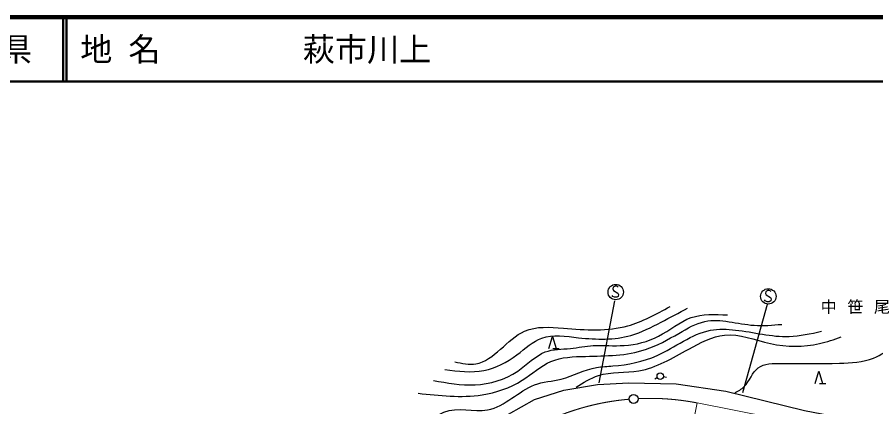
# Model space of a CAD drawing. Units: millimetres, scale not verified. Extents: x 40000 to 680000, y 20000 to 380000.
# Drawn here: x 360569 to 494214, y 319438 to 380000 of the extents above; entities that cross this region are included whole.
import ezdxf
from ezdxf.enums import TextEntityAlignment as Align

# ---------------------------------------------------------------- set-up
doc = ezdxf.new("R2010")
doc.units = ezdxf.units.MM
doc.header["$LTSCALE"] = 1000
doc.linetypes.add('CHAIN', pattern=[18.5, 12, -1.5, 3.5, -1.5])
for name, color, linetype, lineweight in [('M-BGD', 7, 'Continuous', 25), ('M-BMK', 2, 'CHAIN', 13), ('M-BMK-SRVR', 3, 'Continuous', 25), ('M-STR-HTXT', 7, 'Continuous', 13), ('M-STR-STRC', 7, 'Continuous', 25), ('M-TTL', 2, 'Continuous', 140), ('M-TTL-LINE', 7, 'Continuous', 50)]:
    doc.layers.add(name, color=color, linetype=linetype, lineweight=lineweight)
doc.layers.add('M-BMK-HTXT', color=7, linetype='Continuous')
doc.layers.add('M-TTL-TXT', color=7, linetype='Continuous')
doc.styles.add('ＭＳ ゴシック', font='')
doc.styles.get('ＭＳ ゴシック').set_extended_font_data('MS Gothic')

msp = doc.modelspace()

# ---------------------------------------------------------------- linework, layer by layer
at = {"layer": 'M-BGD'}
for p, q in [((443962, 328486), (444950, 328487)), ((460237, 323981), (459813, 323756)), ((461135, 324132), (461609, 324058)), ((485438, 323067), (486426, 323067))]:
    msp.add_line(p, q, dxfattribs=at)
for points in [[(443316, 328485), (443884, 330386), (444456, 328486)], [(484792, 323067), (485362, 324967), (485932, 323067)], [(389014, 277603), (408115, 289758), (412605, 293054), (417446, 297258), (421169, 301482), (425059, 307225), (428824, 311262), (433430, 315792), (437048, 318310), (441104, 320589), (445653, 322029), (450884, 322902), (455780, 323182), (463122, 323001), (470853, 321845), (483120, 318851), (512198, 313289), (522811, 310695), (533373, 307456), (543184, 303954), (558201, 298264)]]:
    msp.add_lwpolyline(points, dxfattribs=at)
msp.add_circle((460660, 324207), 500, dxfattribs=at)
for points, knots in [([(427126, 325250), (429195, 324976), (431265, 324703), (433224, 325082), (435049, 325436), (436777, 326356), (438353, 327530), (439648, 328495), (440839, 329631), (442242, 330114), (443948, 330747), (445968, 330402), (447949, 330179), (450764, 329888), (453513, 329804), (456090, 330539), (457721, 331004), (459283, 331797), (460817, 332599), (462201, 333322), (463563, 334053), (464925, 334783)], [0, 0, 0, 0, 1, 1, 1, 2, 2, 2, 3, 3, 3, 4, 4, 4, 5, 5, 5, 6, 6, 6, 7, 7, 7, 7]), ([(428698, 326422), (429818, 326192), (430938, 325962), (431953, 326117), (434792, 326551), (436812, 330002), (439551, 331206), (441361, 332002), (443486, 331816), (445581, 331650), (449060, 331373), (452457, 331149), (455614, 332020), (457889, 332647), (460040, 333841), (462190, 335036)], [0, 0, 0, 0, 1, 1, 1, 2, 2, 2, 3, 3, 3, 4, 4, 4, 5, 5, 5, 5]), ([(422990, 321541), (426321, 321174), (429652, 320807), (432929, 321302), (435121, 321634), (437288, 322351), (439184, 323561), (440703, 324529), (442046, 325813), (443644, 326473), (445271, 327176), (447156, 327236), (449026, 327278), (452242, 327379), (455450, 327339), (458367, 328350), (460167, 328916), (461848, 329884), (463553, 330854), (464869, 331612), (466195, 332398), (467598, 332701), (470025, 333224), (472681, 332296), (475270, 332108), (476714, 332004), (478137, 332130), (479559, 332256)], [0, 0, 0, 0, 1, 1, 1, 2, 2, 2, 3, 3, 3, 4, 4, 4, 5, 5, 5, 6, 6, 6, 7, 7, 7, 8, 8, 8, 9, 9, 9, 9]), ([(425343, 323532), (427497, 323138), (429651, 322744), (431827, 322848), (434158, 322959), (436513, 323641), (438476, 324986), (439943, 325991), (441190, 327366), (442767, 327958), (443961, 328409), (445344, 328388), (446675, 328508), (447881, 328638), (449051, 328880), (450242, 328951), (451839, 329030), (453450, 328855), (455045, 328976), (456888, 329091), (458728, 329544), (460381, 330404), (462133, 331315), (463675, 332683), (465462, 333305), (467195, 333907), (469157, 333809), (471119, 333710)], [0, 0, 0, 0, 1, 1, 1, 2, 2, 2, 3, 3, 3, 4, 4, 4, 5, 5, 5, 6, 6, 6, 7, 7, 7, 8, 8, 8, 9, 9, 9, 9]), ([(425171, 307609), (425050, 307932), (424930, 308255), (424906, 308574), (424835, 309547), (425670, 310477), (425975, 311436), (426310, 312487), (426008, 313572), (425698, 314774), (425470, 315779), (425179, 316858), (425636, 317600), (425897, 318040), (426419, 318371), (426954, 318592), (429160, 319521), (431615, 318539), (433797, 318976), (435163, 319212), (436379, 319979), (437558, 320771), (438731, 321520), (439842, 322371), (441099, 322853), (442395, 323346), (443858, 323401), (445239, 323738), (447122, 324218), (448857, 325224), (450745, 325552), (451580, 325692), (452439, 325714), (453292, 325788), (455646, 325984), (457986, 326440), (460157, 327414), (462988, 328656), (465519, 330808), (468477, 331329), (469731, 331567), (471062, 331518), (472375, 331370), (475204, 331053), (477952, 330278), (480711, 330370), (482389, 330427), (484072, 330804), (485754, 331182)], [0, 0, 0, 0, 1, 1, 1, 2, 2, 2, 3, 3, 3, 4, 4, 4, 5, 5, 5, 6, 6, 6, 7, 7, 7, 8, 8, 8, 9, 9, 9, 10, 10, 10, 11, 11, 11, 12, 12, 12, 13, 13, 13, 14, 14, 14, 15, 15, 15, 16, 16, 16, 16]), ([(447566, 322509), (448693, 323210), (449820, 323910), (451044, 324291), (453027, 324908), (455267, 324686), (457332, 325037), (460088, 325506), (462534, 326997), (465083, 328401), (466898, 329386), (468748, 330409), (470659, 330575), (472970, 330820), (475374, 329806), (477814, 329276), (480373, 328719), (482971, 328695), (485441, 329259), (486594, 329522), (487719, 329913), (488843, 330304)], [0, 0, 0, 0, 1, 1, 1, 2, 2, 2, 3, 3, 3, 4, 4, 4, 5, 5, 5, 6, 6, 6, 7, 7, 7, 7]), ([(472246, 321600), (472778, 321886), (473310, 322173), (473733, 322589), (474587, 323429), (474998, 324798), (475877, 325488), (476802, 326215), (478247, 326189), (479617, 326153), (482759, 326178), (485553, 326135), (488544, 326216), (490349, 326265), (492225, 326360), (493869, 327022), (495032, 327491), (496079, 328244), (497126, 328997)], [0, 0, 0, 0, 1, 1, 1, 2, 2, 2, 3, 3, 3, 4, 4, 4, 5, 5, 5, 6, 6, 6, 6])]:
    msp.add_open_spline(points, degree=3, knots=knots, dxfattribs=at)
at = {"layer": 'M-BMK'}
msp.add_line((466396, 320041), (505611, 312395), dxfattribs=at)
for start, end in [(78.96741, 92.74109), (94.82141, 139.57385)]:
    msp.add_arc((459047, 282351), 38400, start, end, dxfattribs=at)
at = {"layer": 'M-BMK-SRVR'}
msp.add_circle((456502, 320666), 700, dxfattribs=at)
at = {"layer": 'M-STR-HTXT'}
msp.add_line((460884, 291773), (466396, 320041), dxfattribs=at)
at = {"layer": 'M-STR-STRC'}
for p, q in [((453557, 335920), (451112, 323183)), ((477302, 335341), (473441, 321635))]:
    msp.add_line(p, q, dxfattribs=at)
for points in [[(454119, 338040), (454023, 338136), (453831, 338184), (453639, 338184), (453351, 338040), (453303, 337752), (453399, 337512), (454071, 337128), (454167, 336888), (454119, 336600), (453879, 336456), (453543, 336456), (453255, 336600), (453159, 336744)], [(477864, 337364), (477768, 337460), (477576, 337508), (477384, 337508), (477096, 337364), (477048, 337076), (477144, 336836), (477816, 336452), (477912, 336212), (477864, 335924), (477624, 335780), (477288, 335780), (477000, 335924), (476904, 336068)]]:
    msp.add_lwpolyline(points, dxfattribs=at)
for centre in [(453735, 337272), (477480, 336596)]:
    msp.add_circle(centre, 1200, dxfattribs=at)
at = {"layer": 'M-TTL'}
msp.add_line((680000, 380000), (40000, 380000), dxfattribs=at)
at = {"layer": 'M-TTL-LINE'}
for p, q in [((367750, 380000), (367750, 370000)), ((368250, 380000), (368250, 370000)), ((40000, 370000), (680000, 370000))]:
    msp.add_line(p, q, dxfattribs=at)

# ---------------------------------------------------------------- texts
at = {"layer": 'M-BMK-HTXT', "insert": (485622, 333870), "char_height": 1833, "attachment_point": 7, "style": 'ＭＳ ゴシック'}
msp.add_mtext('\\T1.66;中笹尾', dxfattribs=at)
at = {"layer": 'M-TTL-TXT', "style": 'ＭＳ ゴシック'}
msp.add_text('山\u3000口\u3000県', height=3666, dxfattribs=at).set_placement((350375, 375000), align=Align.MIDDLE_CENTER)
for s, p in [('地 名', (370380, 375000)), ('萩市川上', (405024, 375000))]:
    msp.add_text(s, height=3666, dxfattribs=at).set_placement(p, align=Align.MIDDLE_LEFT)

doc.saveas('drawing.dxf')
